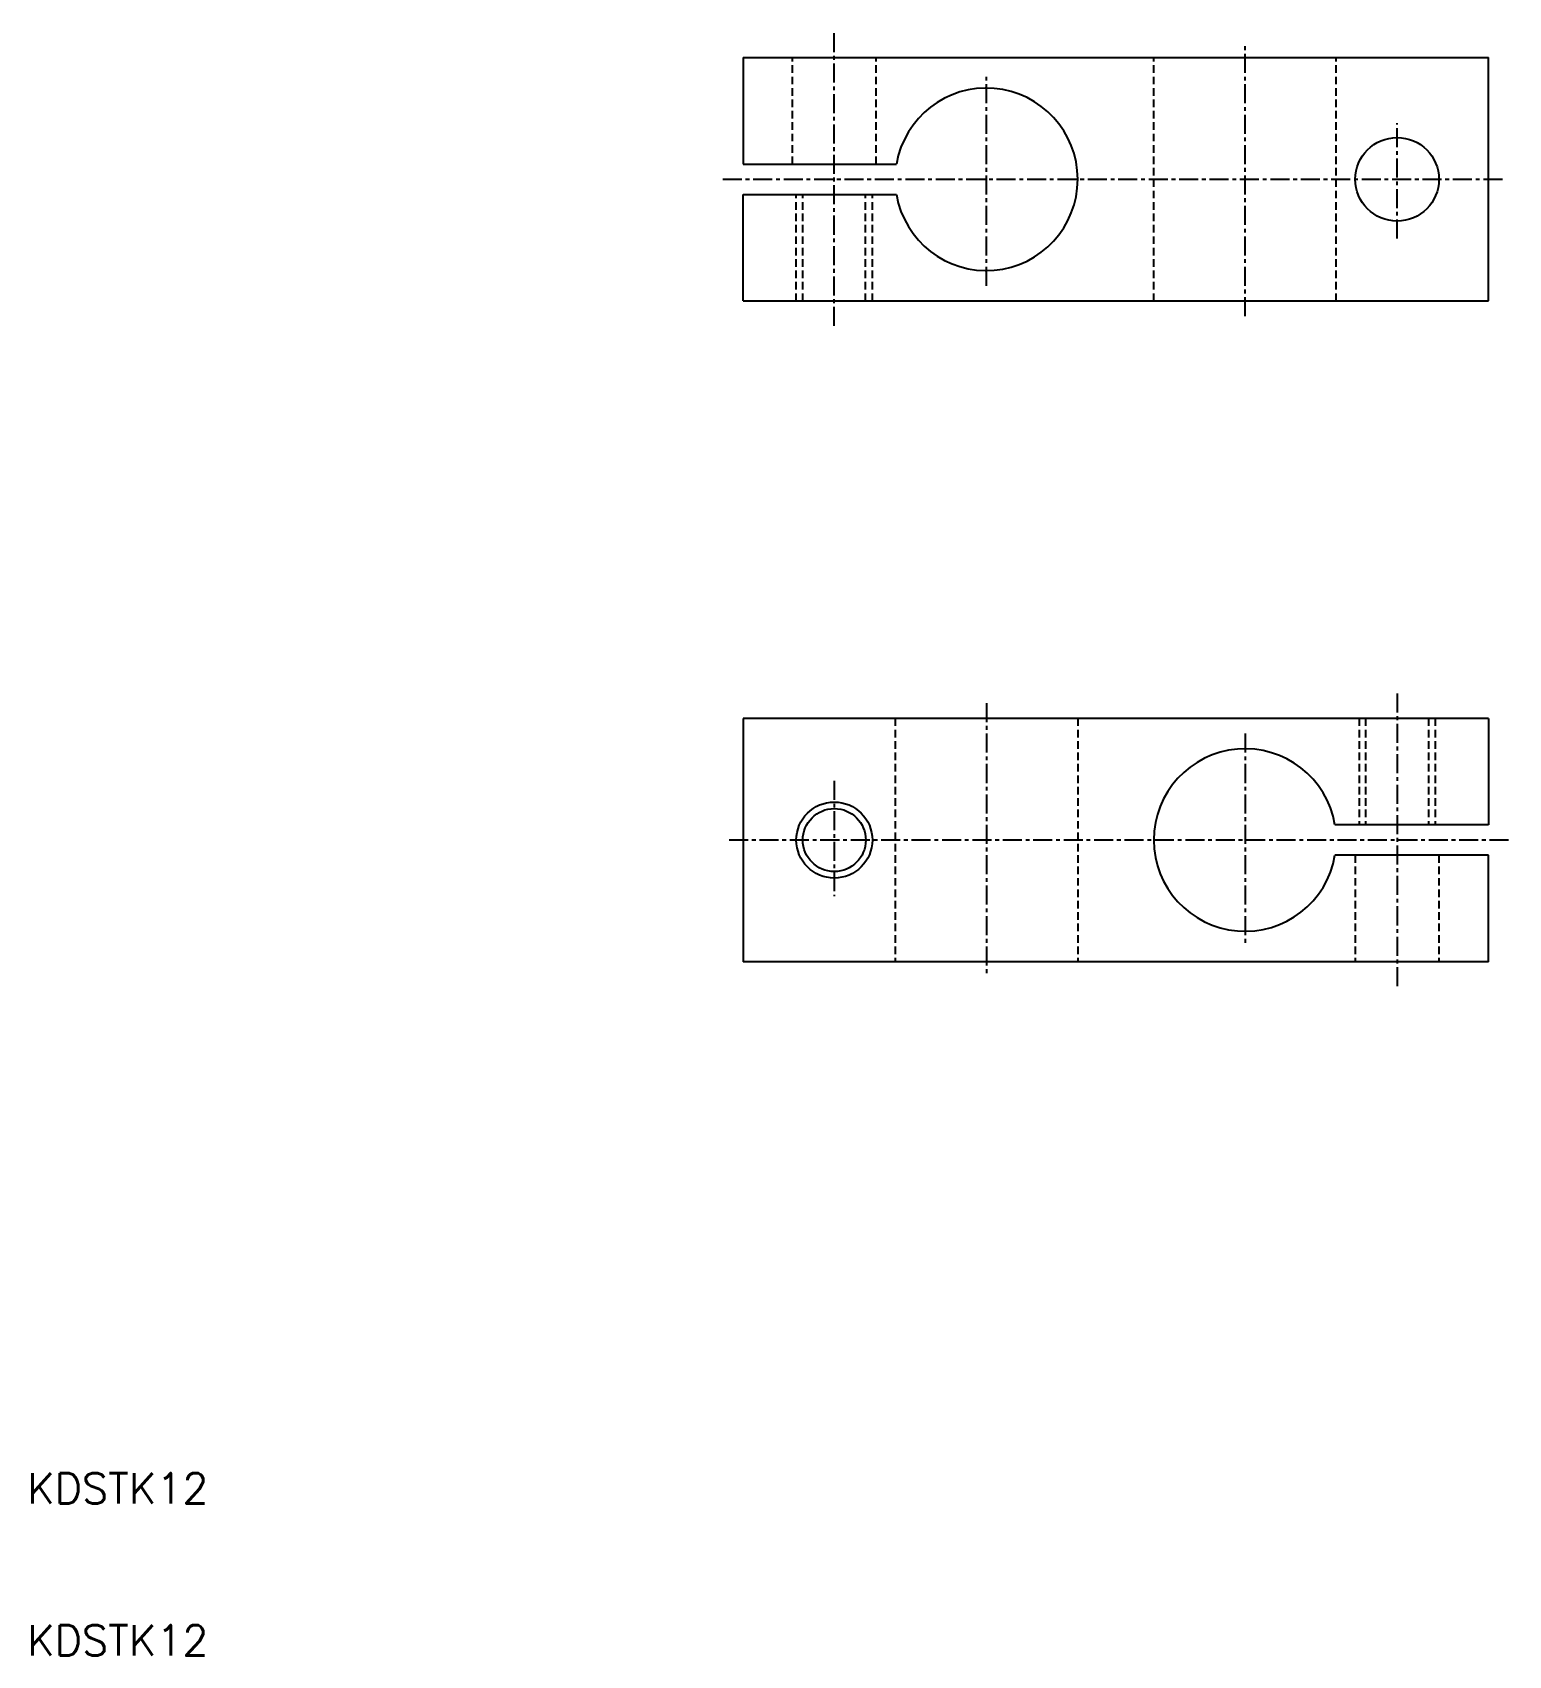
# Model space of a CAD drawing. Extents: x 20 to 117, y 20 to 127.
import ezdxf

# ---------------------------------------------------------------- set-up
doc = ezdxf.new("R2010")
doc.units = 0
doc.linetypes.add('CENTER', pattern=[2, 1.25, -0.25, 0.25, -0.25])
doc.linetypes.add('DASHED', pattern=[0.75, 0.5, -0.25])
doc.layers.get('0').update_dxf_attribs({"linetype": 'CONTINUOUS'})
doc.layers.add('CENTER', color=1, linetype='CENTER')
doc.styles.get("Standard").update_dxf_attribs({"font": 'txt', "bigfont": 'BIGFONT'})

msp = doc.modelspace()

# ---------------------------------------------------------------- linework, layer by layer
for p, q in [((67.06, 125.08), (116.06, 125.08)), ((67.06, 125.08), (67.06, 118.08)), ((116.06, 109.08), (116.06, 125.08)), ((67.06, 118.08), (77.14, 118.08)), ((67.06, 116.08), (77.14, 116.08)), ((67.06, 109.08), (67.06, 116.08)), ((67.06, 109.08), (116.06, 109.08)), ((79.31, 109.08), (79.31, 109.08)), ((91.56, 109.08), (91.56, 109.08)), ((116.06, 81.63), (67.06, 81.63)), ((67.06, 81.63), (67.06, 65.63)), ((116.06, 81.63), (116.06, 74.63)), ((116.06, 74.63), (105.97, 74.63)), ((116.06, 72.63), (105.97, 72.63)), ((116.06, 65.63), (116.06, 72.63)), ((116.06, 65.63), (67.06, 65.63))]:
    msp.add_line(p, q)
at = {"color": 3, "linetype": 'DASHED'}
for p, q in [((70.31, 118.08), (70.31, 125.08)), ((75.81, 118.08), (75.81, 125.08)), ((94.06, 109.08), (94.06, 125.08)), ((106.06, 109.08), (106.06, 125.08)), ((70.56, 109.08), (70.56, 116.08)), ((70.99, 109.08), (70.99, 116.08)), ((75.12, 109.08), (75.12, 116.08)), ((75.56, 109.08), (75.56, 116.08)), ((77.06, 81.63), (77.06, 65.63)), ((89.06, 81.63), (89.06, 65.63)), ((107.56, 81.63), (107.56, 74.63)), ((107.99, 81.63), (107.99, 74.63)), ((112.12, 81.63), (112.12, 74.63)), ((112.56, 81.63), (112.56, 74.63)), ((107.31, 72.63), (107.31, 65.63)), ((112.81, 72.63), (112.81, 65.63))]:
    msp.add_line(p, q, dxfattribs=at)
msp.add_circle((110.06, 117.08), 2.75)
at = {"color": 3, "linetype": 'CONTINUOUS'}
msp.add_circle((73.06, 73.63), 2.5, dxfattribs=at)
at = {"color": 7, "linetype": 'CONTINUOUS'}
msp.add_circle((73.06, 73.63), 2.07, dxfattribs=at)
for centre, start, end in [((83.06, 117.08), 189.5941, 170.4059), ((100.06, 73.63), 9.5941, 350.4059)]:
    msp.add_arc(centre, 6, start, end)
at = {"layer": 'CENTER', "color": 1, "linetype": 'CENTER'}
for p, q in [((73.06, 107.44), (73.06, 126.74)), ((100.06, 108.08), (100.06, 126.08)), ((83.06, 110.08), (83.06, 124.08)), ((110.06, 113.19), (110.06, 120.77)), ((65.73, 117.08), (117.06, 117.08)), ((110.06, 83.27), (110.06, 63.97)), ((83.06, 82.63), (83.06, 64.63)), ((100.06, 80.63), (100.06, 66.63)), ((73.06, 77.52), (73.06, 69.94)), ((117.39, 73.63), (66.06, 73.63))]:
    msp.add_line(p, q, dxfattribs=at)

# ---------------------------------------------------------------- texts
for p in [(20, 30), (20, 20)]:
    msp.add_text('KDSTK12', height=2).set_placement(p)

doc.saveas('drawing.dxf')
